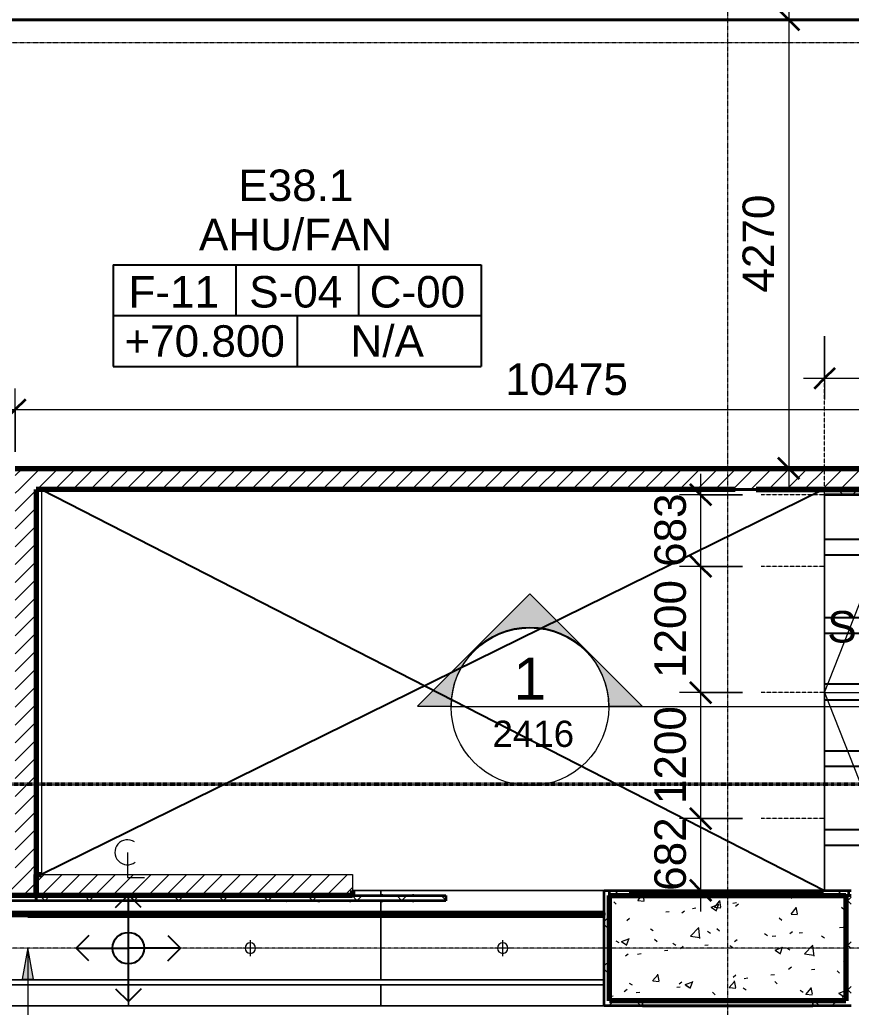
# Model space of a CAD drawing. Header units: millimetres. Extents: x -853228 to -774636, y -17776 to 22455.
# Drawn here: x -842615 to -834707, y 3017 to 12414 of the extents above; entities that cross this region are included whole.
import ezdxf

# ---------------------------------------------------------------- set-up
doc = ezdxf.new("R2010")
doc.units = ezdxf.units.MM
doc.linetypes.add('DPA_Grid _ Level 100', pattern=[10, 5.5, -1.6, 1.3, -1.6])
doc.linetypes.add('DPA_Hidden 50', pattern=[3, 2, -1])
for name, color, linetype, lineweight in [('_ _ A-DETL-OPENING', 1, 'Continuous', 25), ('A-ANNO-DIMS', 1, 'Continuous', 9), ('A-ANNO-DIMS-100', 1, 'Continuous', 9), ('A-ANNO-NOTE', 3, 'Continuous', 25), ('A-CLNG', 2, 'Continuous', 9), ('A-CLNG-PATT', 2, 'Continuous', 9), ('A-COLS', 5, 'Continuous', 70), ('A-COLS-E', 1, 'Continuous', 35), ('A-DETL', 1, 'Continuous', 70), ('A-DETL-GENF', 2, 'Continuous', 35), ('A-FLOR-E', 2, 'Continuous', 35), ('A-GLAZ-CURT', 2, 'Continuous', 9), ('A-ROOM-IDEN', 3, 'Continuous', 25), ('A-ROOM-LINE', 3, 'Continuous', 25), ('A-WALL', 5, 'Continuous', 35), ('A-WALL-FNSH', 2, 'Continuous', 35), ('A-WALL-PATT', 1, 'Continuous', 35), ('E-LITE-EQPM', 2, 'Continuous', 35), ('G-ANNO-SECL', 3, 'Continuous', 9), ('G-ANNO-TEXT', 3, 'Continuous', 9), ('I-WALL-E', 2, 'Continuous', 35), ('S-GRID', 251, 'Continuous', 9), ('WALL-E', 2, 'Continuous', 35)]:
    doc.layers.add(name, color=color, linetype=linetype, lineweight=lineweight)
doc.styles.add('Arial', font='arial.ttf', dxfattribs={"height": 400})
doc.styles.add('Arial_1', font='arial.ttf', dxfattribs={"height": 250})
doc.styles.add('Arial_2', font='arial.ttf', dxfattribs={"height": 300})
doc.dimstyles.new('DPA-DIM-3_0_T-T', dxfattribs={"dimscale": 304.8, "dimtxt": 306.07782, "dimasz": 0.656168, "dimexe": 0.656168, "dimexo": 0.0625, "dimgap": 0.164042, "dimtad": 1, "dimdec": 0, "dimzin": 0, "dimdsep": 46, "dimtxsty": 'Arial_2', "dimblk1": 'OBLIQUE', "dimblk2": 'OBLIQUE', "dimsah": 1, "dimcen": 0.09, "dimdle": 0.656168, "dimadec": 8, "dimazin": 0, "dimtfac": 1, "dimtdec": 4, "dimtix": 1, "dimtmove": 0, "dimatfit": 3, "dimfxl": 1.312336, "dimfxlon": 1, "dimtvp": 1, "dimtolj": 1, "dimtzin": 0, "dimarcsym": 2})
pattern_1 = [(45, (0, 0), (-84.852814, 84.852814), [])]
pattern_2 = [(45, (0, 0), (-212.13203, 212.13203), []), (135, (0, 0), (-212.13203, -212.13203), [])]

# ---------------------------------------------------------------- blocks, each defined once
blk = doc.blocks.new('Ceilings 41 - Ceilings 41-4377374-4281-01 ENLARGED LOWER PLATFORM LEVEL - REFLECTED CEILING PLAN - SHEET 2')
at = {"layer": 'A-CLNG'}
for p, q in [((-834957.9, 4079), (-837007.4, 4079)), ((-837007.4, 4079), (-834707.3, 4079)), ((-834707.3, 4079), (-834957.9, 4079))]:
    blk.add_line(p, q, dxfattribs=at)
blk = doc.blocks.new('System Panel - DPA-AR_Metal Ceiling Rectangular Panel-V24-4281-01 ENLARGED LOWER PLATFORM LEVEL - REFLECTED CEILING PLAN - SHEET 2')
at = {"layer": 'A-GLAZ-CURT'}
for p, q in [((-843982.3, 4029), (-843982.3, 3929)), ((-843982.3, 3929), (-843982.3, 4029)), ((-841582.3, 3929), (-841582.3, 4029)), ((-841582.3, 4029), (-841582.3, 3929)), ((-843982.3, 3929), (-841582.3, 3929)), ((-841582.3, 3929), (-843982.3, 3929))]:
    blk.add_line(p, q, dxfattribs=at)
blk = doc.blocks.new('System Panel - DPA-AR_Metal Ceiling Rectangular Panel-V25-4281-01 ENLARGED LOWER PLATFORM LEVEL - REFLECTED CEILING PLAN - SHEET 2')
at = {"layer": 'A-GLAZ-CURT'}
for p, q in [((-839182.3, 4129), (-839448.9, 4129)), ((-839448.9, 4129), (-839182.3, 4129)), ((-839182.3, 4079), (-839182.3, 4129)), ((-839182.3, 4129), (-839182.3, 4079)), ((-841582.3, 4029), (-841582.3, 3929)), ((-841582.3, 3929), (-841582.3, 4029)), ((-839182.3, 3929), (-839182.3, 4029)), ((-839182.3, 4029), (-839182.3, 3929)), ((-841582.3, 3929), (-839182.3, 3929)), ((-839182.3, 3929), (-841582.3, 3929))]:
    blk.add_line(p, q, dxfattribs=at)
blk = doc.blocks.new('System Panel - DPA-AR_Metal Ceiling Rectangular Panel-V26-4281-01 ENLARGED LOWER PLATFORM LEVEL - REFLECTED CEILING PLAN - SHEET 2')
at = {"layer": 'A-GLAZ-CURT'}
for p, q in [((-837057.3, 4129), (-839182.3, 4129)), ((-839182.3, 4129), (-839182.3, 4079)), ((-839182.3, 4079), (-839182.3, 4129)), ((-839182.3, 4129), (-837057.3, 4129)), ((-839182.3, 4029), (-839182.3, 3929)), ((-839182.3, 3929), (-839182.3, 4029)), ((-839182.3, 3929), (-837057.4, 3929)), ((-837057.4, 3929), (-839182.3, 3929))]:
    blk.add_line(p, q, dxfattribs=at)
blk = doc.blocks.new('System Panel - DPA-AR_Metal Ceiling Rectangular Panel-V15-4281-01 ENLARGED LOWER PLATFORM LEVEL - REFLECTED CEILING PLAN - SHEET 2')
at = {"layer": 'A-GLAZ-CURT'}
for p, q in [((-816382.4, 4129), (-818782.4, 4129)), ((-818782.4, 4129), (-818782.4, 3929)), ((-818782.4, 3929), (-818782.4, 4129)), ((-818782.4, 4129), (-816382.4, 4129)), ((-816382.4, 3929), (-816382.4, 4129)), ((-816382.4, 4129), (-816382.4, 3929)), ((-818782.4, 3929), (-816382.4, 3929)), ((-816382.4, 3929), (-818782.4, 3929))]:
    blk.add_line(p, q, dxfattribs=at)
blk = doc.blocks.new('System Panel - DPA-AR_Metal Ceiling Rectangular Panel-V27-4281-01 ENLARGED LOWER PLATFORM LEVEL - REFLECTED CEILING PLAN - SHEET 2')
at = {"layer": 'A-GLAZ-CURT'}
for p, q in [((-837057.4, 3229), (-839182.3, 3229)), ((-839182.3, 3229), (-839182.3, 3029)), ((-839182.3, 3029), (-839182.3, 3229)), ((-839182.3, 3229), (-837057.4, 3229)), ((-839182.3, 3029), (-837057.3, 3029)), ((-837057.3, 3029), (-839182.3, 3029))]:
    blk.add_line(p, q, dxfattribs=at)
blk = doc.blocks.new('System Panel - DPA-AR_Metal Ceiling Rectangular Panel-13139299-4281-01 ENLARGED LOWER PLATFORM LEVEL - REFLECTED CEILING PLAN - SHEET 2')
at = {"layer": 'A-GLAZ-CURT'}
for p, q in [((-818782.4, 3879), (-821182.4, 3879)), ((-821182.4, 3879), (-821182.4, 3279)), ((-821182.4, 3279), (-821182.4, 3879)), ((-821182.4, 3879), (-818782.4, 3879)), ((-818782.4, 3279), (-818782.4, 3879)), ((-818782.4, 3879), (-818782.4, 3279)), ((-821182.4, 3279), (-818782.4, 3279)), ((-818782.4, 3279), (-821182.4, 3279))]:
    blk.add_line(p, q, dxfattribs=at)
blk = doc.blocks.new('System Panel - DPA-AR_Metal Ceiling Rectangular Panel-V29-4281-01 ENLARGED LOWER PLATFORM LEVEL - REFLECTED CEILING PLAN - SHEET 2')
at = {"layer": 'A-GLAZ-CURT'}
for p, q in [((-837057.4, 3879), (-839182.3, 3879)), ((-839182.3, 3879), (-839182.3, 3279)), ((-839182.3, 3279), (-839182.3, 3879)), ((-839182.3, 3879), (-837057.4, 3879)), ((-839182.3, 3279), (-837057.4, 3279)), ((-837057.4, 3279), (-839182.3, 3279))]:
    blk.add_line(p, q, dxfattribs=at)
blk = doc.blocks.new('LGF_DL_SAA_LowPower_DL1a - LGF_DL_SAA_LowPower_DL1a-8832329-4281-01 ENLARGED LOWER PLATFORM LEVEL - REFLECTED CEILING PLAN - SHEET 2')
at = {"layer": 'A-DETL-GENF', "lineweight": 9}
for p, q in [((72.5, 0), (-72.5, 0)), ((0, 75), (0, -75))]:
    blk.add_line(p, q, dxfattribs=at)
blk.add_circle((0, 0), 50, dxfattribs=at)
blk = doc.blocks.new('Arrow-Stair_Ramp-Direction _EWP-Down_ - Arrow Stair Line-18595492-4281-01 ENLARGED LOWER PLATFORM LEVEL - REFLECTED CEILING PLAN - SHEET 2')
at = {"layer": 'A-DETL-GENF', "lineweight": 9}
for q in [(953.7, 2632.5), (-304.8, 750), (954, -1132.5)]:
    blk.add_line((1693.2, 750), q, dxfattribs=at)
blk.add_circle((-304.8, 750), 30, dxfattribs=at)
blk = doc.blocks.new('DPA_Room Tag Box - Standard-4486259-4281-01 ENLARGED LOWER PLATFORM LEVEL - REFLECTED CEILING PLAN - SHEET 2')
at = {"layer": 'A-ROOM-LINE'}
for p, q in [((-17.5, -2.936), (-17.5, -12.604)), ((-17.5, -2.936), (17.5, -2.936)), ((-5.833, -2.936), (-5.833, -7.77)), ((5.833, -2.936), (5.833, -7.77)), ((17.5, -2.936), (17.5, -12.604)), ((-17.5, -7.77), (17.5, -7.77)), ((0, -7.77), (0, -12.604)), ((-17.5, -12.604), (17.5, -12.604))]:
    blk.add_line(p, q, dxfattribs=at)
blk = doc.blocks.new('DIMBLOCK12-4281-01 ENLARGED LOWER PLATFORM LEVEL - REFLECTED CEILING PLAN - SHEET 2')
at = {"layer": 'A-ANNO-DIMS-100'}
for p, q in [((-835301.4, 12614), (-835301.4, 7944)), ((-834901.4, 12414), (-835501.4, 12414)), ((-835301.4, 12414), (-834901.4, 12414)), ((-834901.4, 8144), (-835501.4, 8144)), ((-835301.4, 8144), (-834901.4, 8144))]:
    blk.add_line(p, q, dxfattribs=at)
at = {"layer": 'A-ANNO-DIMS-100', "lineweight": 35}
for p, q in [((-835301.4, 12414), (-835401.4, 12514)), ((-835301.4, 12414), (-835201.4, 12314)), ((-835301.4, 8144), (-835401.4, 8244)), ((-835301.4, 8144), (-835201.4, 8044))]:
    blk.add_line(p, q, dxfattribs=at)
at = {"layer": 'A-ANNO-DIMS-100', "color": 0, "insert": (-835740.9, 9817.5), "char_height": 300, "width": 1107.531, "attachment_point": 1, "rotation": 90, "line_spacing_factor": 0.941778, "style": 'Arial_2'}
blk.add_mtext('4270', dxfattribs=at)
blk = doc.blocks.new('_Oblique')
at = {"color": 0, "linetype": 'ByBlock', "lineweight": -2}
blk.add_line((-0.5, -0.5), (0.5, 0.5), dxfattribs=at)
blk = doc.blocks.new('DIMBLOCK15-4281-01 ENLARGED LOWER PLATFORM LEVEL - REFLECTED CEILING PLAN - SHEET 2')
at = {"layer": 'A-ANNO-DIMS-100'}
for p, q in [((-832182.4, 9103.6), (-832182.4, 8503.6)), ((-832182.4, 8703.6), (-832182.4, 9103.6)), ((-842657.4, 8303.6), (-842657.4, 8903.6)), ((-842857.4, 8703.6), (-831982.4, 8703.6)), ((-842657.4, 8703.6), (-842657.4, 8303.6))]:
    blk.add_line(p, q, dxfattribs=at)
at = {"layer": 'A-ANNO-DIMS-100', "lineweight": 35}
for p, q in [((-842657.4, 8703.6), (-842557.4, 8803.6)), ((-832182.4, 8703.6), (-832082.4, 8803.6)), ((-842657.4, 8703.6), (-842757.4, 8603.6)), ((-832182.4, 8703.6), (-832282.4, 8603.6))]:
    blk.add_line(p, q, dxfattribs=at)
at = {"layer": 'A-ANNO-DIMS-100', "color": 0, "insert": (-837996.7, 9143), "char_height": 300, "width": 1384.414, "attachment_point": 1, "line_spacing_factor": 0.941778, "style": 'Arial_2'}
blk.add_mtext('10475', dxfattribs=at)
blk = doc.blocks.new('DIMBLOCK40-4281-01 ENLARGED LOWER PLATFORM LEVEL - REFLECTED CEILING PLAN - SHEET 2')
at = {"layer": 'A-ANNO-DIMS-100'}
for p, q in [((-834960.7, 9401.7), (-834960.7, 8801.7)), ((-834960.7, 9001.7), (-834960.7, 9401.7)), ((-832962.7, 9401.7), (-832962.7, 8801.7)), ((-832962.7, 9001.7), (-832962.7, 9401.7)), ((-835160.7, 9001.7), (-832962.7, 9001.7))]:
    blk.add_line(p, q, dxfattribs=at)
at = {"layer": 'A-ANNO-DIMS-100', "lineweight": 35}
for p, q in [((-834960.7, 9001.7), (-834860.7, 9101.7)), ((-832962.7, 9001.7), (-832862.7, 9101.7)), ((-834960.7, 9001.7), (-835060.7, 8901.7)), ((-832962.7, 9001.7), (-833062.7, 8901.7))]:
    blk.add_line(p, q, dxfattribs=at)
at = {"layer": 'A-ANNO-DIMS-100', "color": 0, "insert": (-834423.2, 9441.2), "char_height": 300, "width": 1107.531, "attachment_point": 1, "line_spacing_factor": 0.941778, "style": 'Arial_2'}
blk.add_mtext('1998', dxfattribs=at)
blk = doc.blocks.new('M_Centreline - Centreline-12570908-4281-01 ENLARGED LOWER PLATFORM LEVEL - REFLECTED CEILING PLAN - SHEET 2')
at = {"layer": 'A-ANNO-NOTE', "lineweight": 18}
for p, q in [((-0.011, 0.592), (-0.011, -1.789)), ((-0.011, -1.789), (1.619, -1.789))]:
    blk.add_line(p, q, dxfattribs=at)
blk.add_arc((-0.011, 0.627), 1.191, 55.77551, 308.03717, dxfattribs=at)
blk = doc.blocks.new('DPA_AN_Setting out - Center-8732820-4281-01 ENLARGED LOWER PLATFORM LEVEL - REFLECTED CEILING PLAN - SHEET 2')
at = {"layer": 'A-ANNO-NOTE'}
for p, q in [((-1.206, 3.877), (0, 5.083)), ((1.206, 3.877), (0, 5.083)), ((0, 0), (0, 5.083)), ((-3.744, 1.206), (-4.95, 0)), ((3.744, 1.206), (4.95, 0)), ((-3.744, -1.206), (-4.95, 0)), ((-4.95, 0), (0, 0)), ((4.95, 0), (0, 0)), ((3.744, -1.206), (4.95, 0)), ((0, -5.083), (0, 0)), ((-1.206, -3.877), (0, -5.083)), ((1.206, -3.877), (0, -5.083))]:
    blk.add_line(p, q, dxfattribs=at)
blk.add_circle((0, 0), 1.5, dxfattribs=at)
blk = doc.blocks.new('DIMBLOCK97-4281-01 ENLARGED LOWER PLATFORM LEVEL - REFLECTED CEILING PLAN - SHEET 2')
at = {"layer": 'A-ANNO-DIMS-100'}
for p, q in [((-836140.4, 8094), (-836140.4, 7211.4)), ((-835740.4, 7894), (-836340.4, 7894)), ((-836140.4, 7894), (-835740.4, 7894)), ((-835740.4, 7211.4), (-836340.4, 7211.4)), ((-836140.4, 7211.4), (-835740.4, 7211.4))]:
    blk.add_line(p, q, dxfattribs=at)
at = {"layer": 'A-ANNO-DIMS-100', "lineweight": 35}
for p, q in [((-836140.4, 7894), (-836240.4, 7994)), ((-836140.4, 7894), (-836040.4, 7794)), ((-836140.4, 7211.4), (-836240.4, 7311.4)), ((-836140.4, 7211.4), (-836040.4, 7111.4))]:
    blk.add_line(p, q, dxfattribs=at)
at = {"layer": 'A-ANNO-DIMS-100', "color": 0, "insert": (-836579.9, 7206.6), "char_height": 300, "width": 830.648, "attachment_point": 1, "rotation": 90, "line_spacing_factor": 0.941778, "style": 'Arial_2'}
blk.add_mtext('683', dxfattribs=at)
blk = doc.blocks.new('DIMBLOCK98-4281-01 ENLARGED LOWER PLATFORM LEVEL - REFLECTED CEILING PLAN - SHEET 2')
at = {"layer": 'A-ANNO-DIMS-100', "lineweight": 35}
for p, q in [((-836140.4, 7211.4), (-836240.4, 7311.4)), ((-836140.4, 7211.4), (-836040.4, 7111.4)), ((-836140.4, 6011.4), (-836240.4, 6111.4)), ((-836140.4, 6011.4), (-836040.4, 5911.4))]:
    blk.add_line(p, q, dxfattribs=at)
at = {"layer": 'A-ANNO-DIMS-100'}
for p, q in [((-835740.4, 7211.4), (-836340.4, 7211.4)), ((-836140.4, 7211.4), (-836140.4, 6011.4)), ((-836140.4, 7211.4), (-835740.4, 7211.4)), ((-835740.4, 6011.4), (-836340.4, 6011.4)), ((-836140.4, 6011.4), (-835740.4, 6011.4))]:
    blk.add_line(p, q, dxfattribs=at)
at = {"layer": 'A-ANNO-DIMS-100', "color": 0, "insert": (-836579.9, 6149.9), "char_height": 300, "width": 1107.531, "attachment_point": 1, "rotation": 90, "line_spacing_factor": 0.941778, "style": 'Arial_2'}
blk.add_mtext('1200', dxfattribs=at)
blk = doc.blocks.new('DIMBLOCK99-4281-01 ENLARGED LOWER PLATFORM LEVEL - REFLECTED CEILING PLAN - SHEET 2')
at = {"layer": 'A-ANNO-DIMS-100', "lineweight": 35}
for p, q in [((-836140.4, 6011.4), (-836240.4, 6111.4)), ((-836140.4, 6011.4), (-836040.4, 5911.4)), ((-836140.4, 4811.4), (-836240.4, 4911.4)), ((-836140.4, 4811.4), (-836040.4, 4711.4))]:
    blk.add_line(p, q, dxfattribs=at)
at = {"layer": 'A-ANNO-DIMS-100'}
for p, q in [((-835740.4, 6011.4), (-836340.4, 6011.4)), ((-836140.4, 6011.4), (-836140.4, 4811.4)), ((-836140.4, 6011.4), (-835740.4, 6011.4)), ((-835740.4, 4811.4), (-836340.4, 4811.4)), ((-836140.4, 4811.4), (-835740.4, 4811.4))]:
    blk.add_line(p, q, dxfattribs=at)
at = {"layer": 'A-ANNO-DIMS-100', "color": 0, "insert": (-836579.9, 4949.9), "char_height": 300, "width": 1107.531, "attachment_point": 1, "rotation": 90, "line_spacing_factor": 0.941778, "style": 'Arial_2'}
blk.add_mtext('1200', dxfattribs=at)
blk = doc.blocks.new('DIMBLOCK100-4281-01 ENLARGED LOWER PLATFORM LEVEL - REFLECTED CEILING PLAN - SHEET 2')
at = {"layer": 'A-ANNO-DIMS-100', "lineweight": 35}
for p, q in [((-836140.4, 4811.4), (-836240.4, 4911.4)), ((-836140.4, 4811.4), (-836040.4, 4711.4)), ((-836140.4, 4129), (-836240.4, 4229)), ((-836140.4, 4129), (-836040.4, 4029))]:
    blk.add_line(p, q, dxfattribs=at)
at = {"layer": 'A-ANNO-DIMS-100'}
for p, q in [((-835740.4, 4811.4), (-836340.4, 4811.4)), ((-836140.4, 4811.4), (-836140.4, 3929)), ((-836140.4, 4811.4), (-835740.4, 4811.4)), ((-835740.4, 4129), (-836340.4, 4129)), ((-836140.4, 4129), (-835740.4, 4129))]:
    blk.add_line(p, q, dxfattribs=at)
at = {"layer": 'A-ANNO-DIMS-100', "color": 0, "insert": (-836579.9, 4124.1), "char_height": 300, "width": 830.648, "attachment_point": 1, "rotation": 90, "line_spacing_factor": 0.941778, "style": 'Arial_2'}
blk.add_mtext('682', dxfattribs=at)
blk = doc.blocks.new('DPA_AN_Section Line - UP-Left-16619271-4281-01 ENLARGED LOWER PLATFORM LEVEL - REFLECTED CEILING PLAN - SHEET 2')
at = {"layer": 'A-ANNO-NOTE', "lineweight": 9}
h = blk.add_hatch(color=256, dxfattribs=at)
edge = h.paths.add_edge_path()
edge.add_line((-7.5, 0.028), (-10.682, 0.028))
edge.add_line((-10.682, 0.028), (0, 10.71))
edge.add_line((0, 10.71), (10.682, 0.028))
edge.add_line((10.682, 0.028), (7.5, 0.028))
edge.add_arc((0, 0.028), 7.5, 0, 180)
at = {"layer": 'A-ANNO-NOTE', "lineweight": 18}
for p, q in [((0, 10.71), (-10.682, 0.028)), ((10.682, 0.028), (0, 10.71)), ((-10.682, 0.028), (-7.5, 0.028)), ((7.5, 0.028), (10.682, 0.028)), ((-7.5, 0), (7.5, 0))]:
    blk.add_line(p, q, dxfattribs=at)
at = {"layer": 'A-ANNO-NOTE', "lineweight": 9}
blk.add_line((7.5, 0), (150, 0), dxfattribs=at)
at = {"layer": 'A-ANNO-NOTE', "lineweight": 18}
blk.add_circle((0, -0.028), 7.5, dxfattribs=at)
blk.add_arc((0, 0.028), 7.5, 0, 180, dxfattribs=at)

msp = doc.modelspace()

# ---------------------------------------------------------------- hatches: boundary and pattern name
at = {"layer": 'A-CLNG-PATT', "lineweight": 25}
h = msp.add_hatch(dxfattribs=at)
h.set_pattern_fill('FP_6', color=256, style=0, pattern_type=2)
h.set_pattern_definition([(180, (-614721.4, 5305), (-5e-13, -4414), [3117.69, 0]), (0, (-617839, 4705), (0, -4414), [3117.69, 0]), (90, (-614721.4, 3805), (3117.69, -2e-13), [4414, 0]), (90, (-617839, 3805), (3117.69, -2e-13), [4414, 0]), (180, (-614721.4, 5937), (-5e-13, -4414), [3117.69, 0]), (0, (-617839, 5455), (0, -4414), [3117.69, 0]), (180, (-614721.4, 6087), (-5e-13, -4414), [3117.69, 0]), (0, (-617839, 3955), (0, -4414), [3117.69, 0]), (0, (-617839, 4555), (0, -4414), [3117.69, 0]), (180, (-614721.4, 6569), (-5e-13, -4414), [3117.69, 0]), (180, (-614721.4, 6719), (-5e-13, -4414), [3117.69, 0]), (180, (-614721.4, 8069), (-5e-13, -4414), [3117.69, 0]), (0, (-617839, 7469), (0, -4414), [3117.69, 0]), (0, (-617839, 7319), (0, -4414), [3117.69, 0])])
h.paths.add_polyline_path([(-834707.4, 4128.8), (-832962.7, 4129), (-832962.7, 7894), (-834960.7, 7894), (-834960.7, 4129), (-834707.4, 4129)])
h.paths.add_polyline_path([(-833425.7, 4555), (-834520.2, 4555), (-834520.2, 4705), (-833425.7, 4705), (-833425.7, 4567.7)])
h.paths.add_polyline_path([(-833425.7, 5936.4), (-834520.2, 5936.4), (-834520.2, 6086.4), (-833425.7, 6086.4), (-833425.7, 5949.1)])
h.paths.add_polyline_path([(-834506, 7319), (-834517, 7319), (-834517, 7469), (-833423.3, 7469), (-833423.3, 7319), (-833929.3, 7319)])
at = {"layer": 'A-COLS-E', "lineweight": 9}
h = msp.add_hatch(dxfattribs=at)
h.set_pattern_fill('FP_1', color=256, style=0, pattern_type=2)
h.set_pattern_definition([(50, (0, 0), (728.7365, -63.75582), [76.2, -838.2]), (355, (0, 0), (-140.9716, 764.2276), [60.96, -670.56]), (100.451, (60.7, -5.3), (587.77, 700.46675), [64.76, -712.36]), (46.184, (0, 203.2), (1084.3162, -168.171), [114.3, -1257.3]), (96.636, (90.4, 189.2), (949.6099, 989.7098), [97.14, -1068.54]), (351.184, (0, 203.2), (949.6206, 989.7012), [91.44, -1005.84]), (21, (101.6, 152.4), (606.45787, -409.06057), [76.2, -838.2]), (326, (101.6, 152.4), (247.20834, 736.7529), [60.96, -670.56]), (71.451, (152.14, 118.3), (853.66825, 327.6855), [64.76, -712.36]), (37.5, (0, 0), (12.35469, 338.22012), [33.528, -628.904, 33.528, -647.192, -673.1]), (37.5, (0, 0), (12.35469, 338.22012), [-1343.152, 33.528, -639.572]), (7.5, (0, 0), (267.27887, 400.72213), [33.528, -354.584, 33.528, -613.664, -256.54]), (7.5, (0, 0), (267.27887, 400.72213), [-1035.304, 33.528, -223.012]), (327.5, (-226.57, 0), (542.36333, -22.915345), [33.528, -220.472, 33.528, -758.952, -1051.56]), (327.5, (-226.57, 0), (542.36333, -22.915345), [-1046.48, 33.528, -1018.032]), (317.5, (-328.17, 0), (592.51696, 101.7071), [33.528, -296.672, 33.528, -492.76, -746.76]), (317.5, (-328.17, 0), (592.51696, 101.7071), [-856.488, 33.528, -713.232])])
h.paths.add_polyline_path([(-834757.4, 3079), (-834757.4, 4079), (-837007.4, 4079), (-837007.4, 3079), (-836135.5, 3079)])
at = {"layer": 'A-WALL-PATT', "lineweight": 9}
h = msp.add_hatch(dxfattribs=at)
h.set_pattern_fill('FP_2', color=256, style=0, pattern_type=2)
h.set_pattern_definition(pattern_1)
h.paths.add_polyline_path([(-814007.4, 7944), (-814007.4, 8144), (-842657.4, 8144), (-842657.4, 7944), (-826541.2, 7944), (-826539, 7949), (-826527.9, 7944), (-814073.8, 7944)])
h = msp.add_hatch(dxfattribs=at)
h.set_pattern_fill('FP_2', color=256, style=0, pattern_type=2)
h.set_pattern_definition(pattern_1)
h.paths.add_polyline_path([(-842457.4, 4279), (-842457.4, 7944), (-842657.4, 7944), (-842657.4, 4279)])
h = msp.add_hatch(dxfattribs=at)
h.set_pattern_fill('FP_3', color=256, style=0, pattern_type=2)
h.set_pattern_definition(pattern_2)
h.paths.add_polyline_path([(-818486.1, 7894), (-817973.3, 7894), (-817973.3, 7944), (-826527.9, 7944), (-826491.6, 7927.8), (-826489.4, 7931.1), (-826482.4, 7934), (-826475.3, 7931.1), (-826472.4, 7924), (-826472.4, 7919.2), (-826414.5, 7894), (-820692.3, 7894)])
h.paths.add_polyline_path([(-826582.4, 7894), (-826526.3, 7894), (-826557.4, 7907.9), (-826541.2, 7944), (-834960.9, 7944), (-834960.9, 7894), (-826621.4, 7894)])
h = msp.add_hatch(dxfattribs=at)
h.set_pattern_fill('FP_2', color=256, style=0, pattern_type=2)
h.set_pattern_definition(pattern_1)
h.paths.add_polyline_path([(-842457.4, 4079), (-842457.4, 4279), (-849372.5, 4279), (-849372.5, 4079), (-845782.4, 4079), (-845782.4, 4129), (-844582.4, 4129), (-844582.4, 4079), (-842754, 4079)])
h = msp.add_hatch(dxfattribs=at)
h.set_pattern_fill('FP_2', color=256, style=0, pattern_type=2)
h.set_pattern_definition(pattern_1)
h.paths.add_polyline_path([(-839448.9, 4079), (-839449.2, 4278.8), (-842457.4, 4278.8), (-842457.4, 4079), (-839449.2, 4079)])
h = msp.add_hatch(dxfattribs=at)
h.set_pattern_fill('FP_3', color=256, style=0, pattern_type=2)
h.set_pattern_definition(pattern_2)
h.paths.add_polyline_path([(-842754, 4029), (-842457.4, 4029), (-842457.4, 4079), (-844582.4, 4079), (-844582.4, 4039), (-845638.4, 4039), (-845616, 4029), (-844582.4, 4029)])
h.paths.add_polyline_path([(-845726.3, 4029), (-845748.7, 4039), (-845782.4, 4039), (-845782.4, 4079), (-846132.3, 4079), (-846132.3, 4029), (-845757.4, 4029)])
h = msp.add_hatch(dxfattribs=at)
h.set_pattern_fill('FP_3', color=256, style=0, pattern_type=2)
h.set_pattern_definition(pattern_2)
h.paths.add_polyline_path([(-838562.7, 4029), (-838562.7, 4079), (-842457.4, 4079), (-842457.4, 4029), (-840547.8, 4029)])
h = msp.add_hatch(dxfattribs=at)
h.set_pattern_fill('FP_3', color=256, style=0, pattern_type=2)
h.set_pattern_definition(pattern_2)
h.paths.add_polyline_path([(-837057.4, 3029), (-837007.4, 3029), (-837007.4, 4129), (-837057.4, 4129), (-837057.4, 3752.5)])
h = msp.add_hatch(dxfattribs=at)
h.set_pattern_fill('FP_3', color=256, style=0, pattern_type=2)
h.set_pattern_definition(pattern_2)
h.paths.add_polyline_path([(-834757.4, 4079), (-834707.4, 4079), (-834707.4, 4129), (-837007.4, 4129), (-837007.4, 4079), (-836135.5, 4079)])
h = msp.add_hatch(dxfattribs=at)
h.set_pattern_fill('FP_3', color=256, style=0, pattern_type=2)
h.set_pattern_definition(pattern_2)
h.paths.add_polyline_path([(-834960.9, 4079), (-834732.3, 4079), (-834732.3, 4129), (-835072.3, 4129), (-835072.3, 4079)])
h.paths.add_polyline_path([(-836692.4, 4079), (-836692.4, 4129), (-837007.4, 4129), (-837007.4, 4079)])
h = msp.add_hatch(dxfattribs=at)
h.set_pattern_fill('FP_3', color=256, style=0, pattern_type=2)
h.set_pattern_definition(pattern_2)
h.paths.add_polyline_path([(-834707.4, 3079), (-834707.4, 4079), (-834757.4, 4079), (-834757.4, 3079)])
h = msp.add_hatch(dxfattribs=at)
h.set_pattern_fill('FP_3', color=256, style=0, pattern_type=2)
h.set_pattern_definition(pattern_2)
h.paths.add_polyline_path([(-834707.4, 3029), (-834707.4, 3079), (-835072.3, 3079), (-835072.3, 3029)])
h.paths.add_polyline_path([(-837007.4, 3029), (-836692.4, 3029), (-836692.4, 3079), (-837007.4, 3079)])
at = {"layer": 'G-ANNO-TEXT'}
msp.add_hatch(color=7, dxfattribs=at).paths.add_polyline_path([(-842537.9, 3582.5), (-842590.8, 3282.5), (-842485, 3282.5)])

# ---------------------------------------------------------------- linework, layer by layer
at = {"layer": '_ _ A-DETL-OPENING'}
for p, q in [((-842407.6, 7944), (-834960.9, 4129)), ((-834971.5, 7944), (-842407.6, 4278.8))]:
    msp.add_line(p, q, dxfattribs=at)
at = {"layer": 'A-CLNG'}
for p, q in [((-832962.7, 7944), (-834960.7, 7944)), ((-834960.7, 7944), (-832962.7, 7944)), ((-834960.7, 4129), (-834960.7, 7894)), ((-834960.7, 7894), (-834960.7, 4129)), ((-834960.7, 7894), (-834960.7, 4129)), ((-834960.7, 4129), (-834960.7, 7894)), ((-837374.7, 4129), (-836807.4, 4129)), ((-836807.4, 4129), (-837374.7, 4129)), ((-834982.4, 4129), (-834960.7, 4129)), ((-834960.7, 4129), (-834982.4, 4129))]:
    msp.add_line(p, q, dxfattribs=at)
at = {"layer": 'A-COLS'}
for p, q in [((-837007.4, 3079), (-837007.4, 4079)), ((-837007.4, 4079), (-834757.4, 4079)), ((-834757.4, 4079), (-834757.4, 3079)), ((-834757.4, 3079), (-837007.4, 3079))]:
    msp.add_line(p, q, dxfattribs=at)
at = {"layer": 'A-DETL', "color": 55, "linetype": 'DPA_Hidden 50', "lineweight": 9}
for p, q in [((-834960.7, 7614), (-834960.7, 9144)), ((-834960.7, 7894), (-835562.7, 7894)), ((-834960.7, 7211.4), (-835562.7, 7211.4)), ((-834957.6, 6011.4), (-835562.7, 6011.4)), ((-834960.7, 4811.4), (-835562.7, 4811.4)), ((-834960.7, 4129), (-835562.7, 4129))]:
    msp.add_line(p, q, dxfattribs=at)
at = {"layer": 'A-DETL', "lineweight": 9}
for p, q in [((-834960.9, 7944), (-842407.6, 7944)), ((-842407.6, 7944), (-842407.6, 4278.8)), ((-834960.9, 4129), (-834960.9, 7944)), ((-842407.6, 4278.8), (-839449.2, 4278.8)), ((-839449.2, 4278.8), (-839449.2, 4129)), ((-839449.2, 4129), (-834960.9, 4129))]:
    msp.add_line(p, q, dxfattribs=at)
at = {"layer": 'A-FLOR-E'}
for p, q in [((-848907.4, 12414), (-778775, 12414)), ((-778775, 12414), (-848907.4, 12414)), ((-834846, 7944), (-842457.3, 7944)), ((-842457.3, 7944), (-834846, 7944)), ((-834846, 4079), (-837007.4, 4079)), ((-835362.7, 4079), (-834846, 4079))]:
    msp.add_line(p, q, dxfattribs=at)
at = {"layer": 'A-WALL', "color": 7, "lineweight": 70}
for p, q in [((-842657.4, 8144), (-826882.4, 8144)), ((-835812.7, 7944), (-842457.4, 7944)), ((-842457.4, 7944), (-842457.4, 4279)), ((-826582.4, 7944), (-835612.7, 7944)), ((-835612.7, 7944), (-826582.4, 7944)), ((-842457.4, 4279), (-842457.4, 4079)), ((-842457.4, 4279), (-842407.6, 4279)), ((-842457.4, 4079), (-842457.4, 4279)), ((-842457.4, 4079), (-844582.4, 4079)), ((-839448.9, 4079), (-842457.4, 4079)), ((-839448.9, 4129), (-839448.9, 4079))]:
    msp.add_line(p, q, dxfattribs=at)
at = {"layer": 'A-WALL', "lineweight": 9}
for p, q in [((-837007.4, 4129), (-836692.4, 4129)), ((-836692.4, 4079), (-837007.4, 4079)), ((-836692.4, 4129), (-836692.4, 4079)), ((-836692.4, 4079), (-836692.4, 4129)), ((-836692.4, 3079), (-836692.4, 3029)), ((-836692.4, 3029), (-836692.4, 3079)), ((-835072.3, 3029), (-835072.3, 3079)), ((-835072.3, 3079), (-835072.3, 3029))]:
    msp.add_line(p, q, dxfattribs=at)
at = {"layer": 'A-WALL-FNSH', "color": 250}
for p, q in [((-826582.4, 7894), (-834960.9, 7894)), ((-844582.4, 4079), (-842457.4, 4079)), ((-842457.4, 4079), (-842457.4, 4029)), ((-842457.4, 4029), (-842457.4, 4079)), ((-842457.4, 4079), (-838562.7, 4079)), ((-838562.7, 4079), (-838562.7, 4029)), ((-837057.4, 3029), (-837057.4, 4129)), ((-837057.4, 4129), (-837007.4, 4129)), ((-837007.4, 4079), (-837007.4, 3079)), ((-836807.4, 4104), (-836807.4, 4129)), ((-834982.4, 4104), (-836807.4, 4104)), ((-836692.4, 4129), (-834707.4, 4129)), ((-836692.4, 4129), (-835072.3, 4129)), ((-834757.4, 4079), (-836692.4, 4079)), ((-835072.3, 4079), (-836692.4, 4079)), ((-835072.3, 4129), (-834732.3, 4129)), ((-835072.3, 4079), (-835072.3, 4129)), ((-835072.3, 4129), (-835072.3, 4079)), ((-834732.3, 4079), (-835072.3, 4079)), ((-834982.4, 4129), (-834982.4, 4104)), ((-834757.4, 3079), (-834757.4, 4079)), ((-834732.3, 4129), (-834732.3, 4079)), ((-842457.4, 4029), (-844582.4, 4029)), ((-838562.7, 4029), (-842457.4, 4029)), ((-837007.4, 3029), (-837057.4, 3029)), ((-837007.4, 3079), (-836692.4, 3079)), ((-836692.4, 3029), (-837007.4, 3029)), ((-836692.4, 3079), (-835072.3, 3079)), ((-835072.3, 3029), (-836692.4, 3029)), ((-835072.3, 3079), (-834757.4, 3079)), ((-834707.4, 3029), (-835072.3, 3029))]:
    msp.add_line(p, q, dxfattribs=at)
at = {"layer": 'G-ANNO-SECL', "linetype": 'DPA_Grid _ Level 100', "lineweight": 50}
msp.add_line((-851364.9, 5139.9), (-777634.5, 5139.9), dxfattribs=at)
at = {"layer": 'G-ANNO-TEXT', "color": 10}
for p, q in [((-842537.9, 3582.5), (-842590.8, 3282.5)), ((-842485, 3282.5), (-842537.9, 3582.5)), ((-842537.9, 3582.5), (-842537.9, -9495.4)), ((-842590.8, 3282.5), (-842485, 3282.5))]:
    msp.add_line(p, q, dxfattribs=at)
at = {"layer": 'I-WALL-E'}
for p, q in [((-842457.4, 4129), (-842457.4, 7944)), ((-842457.4, 7944), (-842457.4, 4129)), ((-842457.4, 7944), (-842407.4, 7944)), ((-842407.4, 7944), (-842457.4, 7944)), ((-842457.3, 7944), (-842407.4, 7944)), ((-842407.4, 7944), (-842457.3, 7944)), ((-840041.9, 7944), (-842427.3, 7944)), ((-842427.3, 7944), (-840233.6, 7944)), ((-842407.4, 7944), (-840254.2, 7944)), ((-839948.7, 7944), (-842407.4, 7944)), ((-840254.2, 7944), (-837229.2, 7944)), ((-840233.6, 7944), (-837233.6, 7944)), ((-837046.4, 7944), (-840041.9, 7944)), ((-836948.7, 7944), (-839948.7, 7944)), ((-837233.6, 7944), (-836492.7, 7944)), ((-837229.2, 7944), (-836492.7, 7944)), ((-836492.7, 7944), (-837046.4, 7944)), ((-836492.7, 7944), (-836948.7, 7944)), ((-836492.7, 7944), (-834846, 7944)), ((-834846, 7944), (-836492.7, 7944)), ((-836492.7, 7944), (-835612.7, 7944)), ((-835612.7, 7944), (-836492.7, 7944)), ((-835612.7, 7944), (-835562.7, 7944)), ((-835562.7, 7944), (-835612.7, 7944)), ((-837057.4, 3914), (-845358.6, 3914)), ((-845358.6, 3914), (-842537.7, 3914)), ((-842537.7, 3894), (-845313.9, 3894)), ((-845313.9, 3894), (-837057.4, 3894)), ((-837057.4, 3914), (-837057.4, 3894))]:
    msp.add_line(p, q, dxfattribs=at)
at = {"layer": 'S-GRID', "linetype": 'DPA_Grid _ Level 100'}
for p, q in [((-835882.4, -17775.6), (-835882.4, 20540.3)), ((-778882.4, 12194), (-851892.1, 12194)), ((-778882.4, 3579), (-851892.1, 3579))]:
    msp.add_line(p, q, dxfattribs=at)
at = {"layer": 'WALL-E'}
for p, q in [((-842457.4, 7944), (-842457.4, 4129)), ((-842407.4, 7944), (-842457.4, 7944)), ((-842457.4, 7894), (-842457.4, 7944)), ((-840254.2, 7944), (-842457.4, 7944)), ((-842457.3, 7944), (-842407.4, 7944)), ((-842457.3, 7944), (-834846, 7944)), ((-835587.7, 7944), (-842457.3, 7944)), ((-842457.3, 7944), (-834846, 7944)), ((-840233.6, 7944), (-842457.3, 7944)), ((-837229.2, 7944), (-840254.2, 7944)), ((-837233.6, 7944), (-840233.6, 7944)), ((-834846, 7944), (-837233.6, 7944)), ((-835612.7, 7944), (-837229.2, 7944)), ((-835612.7, 7944), (-835562.7, 7944)), ((-835562.7, 7944), (-835612.7, 7944)), ((-834846, 7944), (-835587.7, 7944)), ((-835562.7, 7944), (-835362.7, 7944)), ((-835362.7, 7944), (-835562.7, 7944)), ((-840078.6, 4079), (-840079.9, 4079)), ((-839765.7, 4079), (-839779.9, 4079)), ((-839762.7, 4079), (-839764.7, 4079)), ((-839465.7, 4079), (-839479.9, 4079)), ((-839462.7, 4079), (-839464.7, 4079)), ((-839165.7, 4079), (-839179.9, 4079)), ((-839162.7, 4079), (-839164.7, 4079)), ((-838865.7, 4079), (-838879.9, 4079)), ((-838862.7, 4079), (-838864.7, 4079)), ((-837007.4, 4079), (-837007.4, 4129)), ((-837007.4, 4129), (-836692.4, 4129)), ((-836692.4, 4079), (-837007.4, 4079)), ((-834707.3, 4079), (-837007.4, 4079)), ((-837007.4, 4079), (-834707.3, 4079)), ((-836692.4, 4079), (-835072.3, 4079)), ((-840079.9, 4029), (-840078.6, 4029)), ((-839779.9, 4029), (-839765.7, 4029)), ((-839764.7, 4029), (-839762.7, 4029)), ((-839479.9, 4029), (-839465.7, 4029)), ((-839464.7, 4029), (-839462.7, 4029)), ((-839179.9, 4029), (-839165.7, 4029)), ((-839164.7, 4029), (-839162.7, 4029)), ((-838879.9, 4029), (-838865.7, 4029)), ((-838864.7, 4029), (-838862.7, 4029)), ((-842537.7, 3914), (-842537.7, 3929)), ((-842537.7, 3879), (-842537.7, 3894)), ((-842537.7, 3879), (-837057.4, 3879)), ((-835072.3, 3079), (-836692.4, 3079)), ((-836692.4, 3029), (-835072.3, 3029))]:
    msp.add_line(p, q, dxfattribs=at)

# ---------------------------------------------------------------- block references
at = {"layer": 'A-ANNO-NOTE', "xscale": 100, "yscale": 100, "zscale": 100}
for name, p in [('DPA_AN_Section Line - UP-Left-16619271-4281-01 ENLARGED LOWER PLATFORM LEVEL - REFLECTED CEILING PLAN - SHEET 2', (-837762.7, 5879)), ('M_Centreline - Centreline-12570908-4281-01 ENLARGED LOWER PLATFORM LEVEL - REFLECTED CEILING PLAN - SHEET 2', (-841589.6, 4429)), ('DPA_AN_Setting out - Center-8732820-4281-01 ENLARGED LOWER PLATFORM LEVEL - REFLECTED CEILING PLAN - SHEET 2', (-841582.3, 3579))]:
    msp.add_blockref(name, p, dxfattribs=at)
at = {"layer": 'A-CLNG'}
msp.add_blockref('Ceilings 41 - Ceilings 41-4377374-4281-01 ENLARGED LOWER PLATFORM LEVEL - REFLECTED CEILING PLAN - SHEET 2', (0, 0), dxfattribs=at)
at = {"layer": 'A-DETL-GENF', "rotation": 180}
msp.add_blockref('Arrow-Stair_Ramp-Direction _EWP-Down_ - Arrow Stair Line-18595492-4281-01 ENLARGED LOWER PLATFORM LEVEL - REFLECTED CEILING PLAN - SHEET 2', (-833267.5, 6761.5), dxfattribs=at)
at = {"layer": 'A-GLAZ-CURT'}
for name, p in [('System Panel - DPA-AR_Metal Ceiling Rectangular Panel-V25-4281-01 ENLARGED LOWER PLATFORM LEVEL - REFLECTED CEILING PLAN - SHEET 2', (0, 0)), ('System Panel - DPA-AR_Metal Ceiling Rectangular Panel-V26-4281-01 ENLARGED LOWER PLATFORM LEVEL - REFLECTED CEILING PLAN - SHEET 2', (0, 0)), ('System Panel - DPA-AR_Metal Ceiling Rectangular Panel-V24-4281-01 ENLARGED LOWER PLATFORM LEVEL - REFLECTED CEILING PLAN - SHEET 2', (0, 0)), ('System Panel - DPA-AR_Metal Ceiling Rectangular Panel-13139299-4281-01 ENLARGED LOWER PLATFORM LEVEL - REFLECTED CEILING PLAN - SHEET 2', (-22799.9, 0)), ('System Panel - DPA-AR_Metal Ceiling Rectangular Panel-13139299-4281-01 ENLARGED LOWER PLATFORM LEVEL - REFLECTED CEILING PLAN - SHEET 2', (-20399.9, 0)), ('System Panel - DPA-AR_Metal Ceiling Rectangular Panel-V29-4281-01 ENLARGED LOWER PLATFORM LEVEL - REFLECTED CEILING PLAN - SHEET 2', (0, 0)), ('System Panel - DPA-AR_Metal Ceiling Rectangular Panel-V15-4281-01 ENLARGED LOWER PLATFORM LEVEL - REFLECTED CEILING PLAN - SHEET 2', (-25199.9, -900)), ('System Panel - DPA-AR_Metal Ceiling Rectangular Panel-V15-4281-01 ENLARGED LOWER PLATFORM LEVEL - REFLECTED CEILING PLAN - SHEET 2', (-22799.9, -900)), ('System Panel - DPA-AR_Metal Ceiling Rectangular Panel-V27-4281-01 ENLARGED LOWER PLATFORM LEVEL - REFLECTED CEILING PLAN - SHEET 2', (0, 0))]:
    msp.add_blockref(name, p, dxfattribs=at)
at = {"layer": 'A-ROOM-IDEN', "xscale": 99.99999999999993, "yscale": 99.99999999999993, "zscale": 99.99999999999993}
msp.add_blockref('DPA_Room Tag Box - Standard-4486259-4281-01 ENLARGED LOWER PLATFORM LEVEL - REFLECTED CEILING PLAN - SHEET 2', (-839978.1, 10375.9), dxfattribs=at)
at = {"layer": 'E-LITE-EQPM', "extrusion": (0, 0, -1), "rotation": 180}
for p in [(840421.9, 3579), (838021.9, 3579)]:
    msp.add_blockref('LGF_DL_SAA_LowPower_DL1a - LGF_DL_SAA_LowPower_DL1a-8832329-4281-01 ENLARGED LOWER PLATFORM LEVEL - REFLECTED CEILING PLAN - SHEET 2', p, dxfattribs=at)

# ---------------------------------------------------------------- texts
at = {"layer": 'A-ANNO-NOTE', "lineweight": 9, "attachment_point": 1}
for s, insert, char_height, width, style in [('1', (-837920, 6344.2), 400, 376.793, 'Arial'), ('2416', (-838119.6, 5743.8), 250, 929.957, 'Arial_1')]:
    msp.add_mtext(s, dxfattribs=dict(at, insert=insert, char_height=char_height, width=width, style=style))
at = {"layer": 'A-ROOM-IDEN', "lineweight": 9, "char_height": 300, "attachment_point": 1, "style": 'Arial_2'}
for s, insert, width in [('E38.1', (-840536.7, 10988.5), 1354.852), ('AHU/FAN', (-840911.1, 10519.6), 2252.742), ('F-11', (-841580.8, 9975.3), 1058.227), ('S-04', (-840432.6, 9975.3), 1090.295), ('C-00', (-839287.5, 9975.3), 1114.346), ('+70.800', (-841619.9, 9506.6), 1883.966), ('N/A', (-839469, 9506.6), 857.806)]:
    msp.add_mtext(s, dxfattribs=dict(at, insert=insert, width=width))
at = {"layer": 'G-ANNO-TEXT', "color": 7, "insert": (-834934.8, 6787.6), "char_height": 300, "width": 3511.391, "attachment_point": 1, "style": 'Arial_2'}
msp.add_mtext('SLOPE UP 30°', dxfattribs=at)

# ---------------------------------------------------------------- dimensions: what is measured, and where the dimension line sits
at = {"layer": 'A-ANNO-DIMS'}
for base, p1, p2, override, picture, middle in [((-835301.4, 8144), (-834901.4, 12414), (-834901.4, 8144), {"dimpost": '<>', "dimfxl": 4270.002735}, 'DIMBLOCK12-4281-01 ENLARGED LOWER PLATFORM LEVEL - REFLECTED CEILING PLAN - SHEET 2', (-835504.6, 10279)), ((-836140.4, 7211.4), (-835740.4, 7894), (-835740.4, 7211.4), {"dimpost": '<>', "dimfxl": 682.65112}, 'DIMBLOCK97-4281-01 ENLARGED LOWER PLATFORM LEVEL - REFLECTED CEILING PLAN - SHEET 2', (-836343.7, 7552.7)), ((-836140.4, 6011.4), (-835740.4, 7211.4), (-835740.4, 6011.4), {"dimpost": '<>', "dimfxl": 1200}, 'DIMBLOCK98-4281-01 ENLARGED LOWER PLATFORM LEVEL - REFLECTED CEILING PLAN - SHEET 2', (-836343.6, 6611.4)), ((-836140.4, 4811.4), (-835740.4, 6011.4), (-835740.4, 4811.4), {"dimpost": '<>', "dimfxl": 1200}, 'DIMBLOCK99-4281-01 ENLARGED LOWER PLATFORM LEVEL - REFLECTED CEILING PLAN - SHEET 2', (-836343.6, 5411.4)), ((-836140.4, 4129), (-835740.4, 4811.4), (-835740.4, 4129), {"dimpost": '<>', "dimfxl": 682.34614}, 'DIMBLOCK100-4281-01 ENLARGED LOWER PLATFORM LEVEL - REFLECTED CEILING PLAN - SHEET 2', (-836343.6, 4470.2))]:
    dim = msp.add_linear_dim(base=base, p1=p1, p2=p2, angle=90, dimstyle='DPA-DIM-3_0_T-T', override=override, dxfattribs=at)
    dim.commit()
    dim.dimension.update_dxf_attribs({"geometry": picture, "text_midpoint": middle})
for base, p1, p2, override, picture, middle in [((-832962.7, 9001.7), (-834960.7, 9401.7), (-832962.7, 9401.7), {"dimpost": '<>', "dimfxl": 1997.999201}, 'DIMBLOCK40-4281-01 ENLARGED LOWER PLATFORM LEVEL - REFLECTED CEILING PLAN - SHEET 2', (-833961.7, 9204.9)), ((-832182.4, 8703.6), (-842657.4, 8303.6), (-832182.4, 9103.6), {"dimpost": '<>', "dimfxl": 10505.50451}, 'DIMBLOCK15-4281-01 ENLARGED LOWER PLATFORM LEVEL - REFLECTED CEILING PLAN - SHEET 2', (-837419.9, 8906.7))]:
    dim = msp.add_linear_dim(base=base, p1=p1, p2=p2, dimstyle='DPA-DIM-3_0_T-T', override=override, dxfattribs=at)
    dim.commit()
    dim.dimension.update_dxf_attribs({"geometry": picture, "text_midpoint": middle})

doc.saveas('drawing.dxf')
